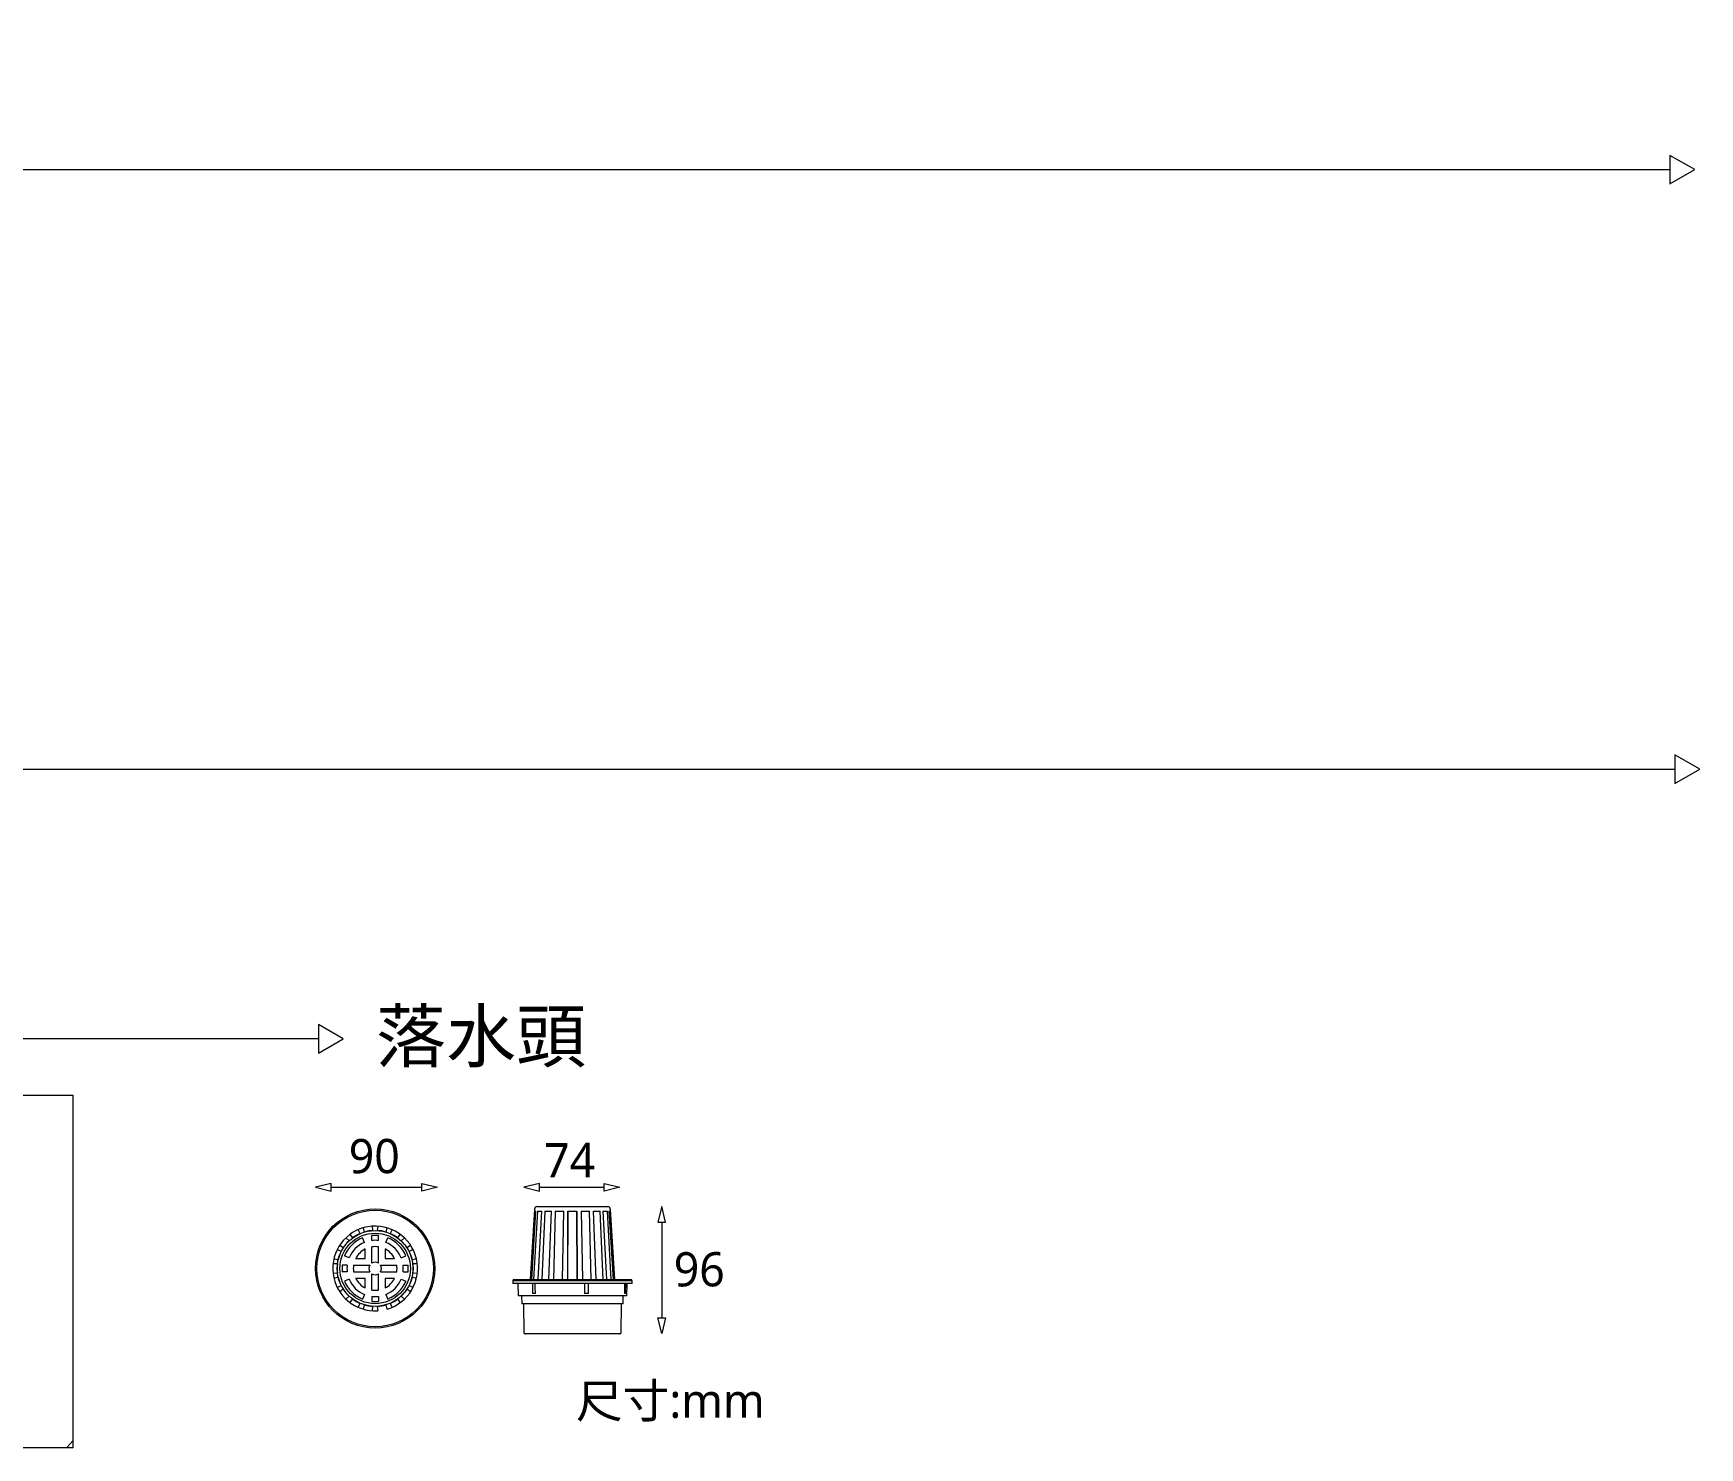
# Model space of a CAD drawing. Header units: millimetres. Extents: x 3083 to 7283, y 663 to 4579.
# Drawn here: x 5044 to 6018, y 2730 to 3557 of the extents above; entities that cross this region are included whole.
import ezdxf

# ---------------------------------------------------------------- set-up
doc = ezdxf.new("R2010")
doc.units = ezdxf.units.MM
doc.styles.add('微軟正黑體-20', font='Microsoft JhengHei.ttf', dxfattribs={"height": 20})

msp = doc.modelspace()

# ---------------------------------------------------------------- linework, layer by layer
at = {"lineweight": 5}
for p, q in [((4800.27, 3477.13, -163.19), (6000.17, 3477.13, -163.19)), ((4787.3, 3126.87, -163.19), (6003.09, 3126.87, -163.19)), ((5210.75, 2969.22, -163.19), (4957.68, 2969.22, -163.19)), ((5218.24, 2884.72, -163.19), (5209.1, 2882.46, -163.19)), ((5209.1, 2882.46, -163.19), (5218.24, 2880.2, -163.19)), ((5218.24, 2880.2, -163.19), (5218.24, 2884.72, -163.19)), ((5218.24, 2882.46, -163.19), (5271.21, 2882.46, -163.19)), ((5271.21, 2884.72, -163.19), (5280.34, 2882.46, -163.19)), ((5271.21, 2880.2, -163.19), (5271.21, 2884.72, -163.19)), ((5280.34, 2882.46, -163.19), (5271.21, 2880.2, -163.19)), ((5339.83, 2884.72, -163.19), (5330.7, 2882.46, -163.19)), ((5330.7, 2882.46, -163.19), (5339.83, 2880.2, -163.19)), ((5339.83, 2880.2, -163.19), (5339.83, 2884.72, -163.19)), ((5339.83, 2882.46, -163.19), (5377.69, 2882.46, -163.19)), ((5377.69, 2884.72, -163.19), (5386.82, 2882.46, -163.19)), ((5377.69, 2880.2, -163.19), (5377.69, 2884.72, -163.19)), ((5386.82, 2882.46, -163.19), (5377.69, 2880.2, -163.19)), ((5411.31, 2871.19, -163.19), (5409.05, 2862.06, -163.19)), ((5413.58, 2862.06, -163.19), (5411.31, 2871.19, -163.19)), ((5409.05, 2862.06, -163.19), (5413.58, 2862.06, -163.19)), ((5411.31, 2862.06, -163.19), (5411.31, 2806.26, -163.19)), ((5411.31, 2797.13, -163.19), (5409.05, 2806.26, -163.19)), ((5409.05, 2806.26, -163.19), (5413.58, 2806.26, -163.19)), ((5413.58, 2806.26, -163.19), (5411.31, 2797.13, -163.19))]:
    msp.add_line(p, q, dxfattribs=at)
at = {"color": 0, "linetype": 'Continuous', "lineweight": 5}
for p, q in [((5338.55, 2871.19, -163.19), (5379.75, 2871.19, -163.19)), ((5337, 2869.74, -163.19), (5334.39, 2828.63, -163.19)), ((5336.96, 2868.48, -163.19), (5334.43, 2828.63, -163.19)), ((5335.4, 2828.63, -163.19), (5337.86, 2868.48, -163.19)), ((5338.73, 2868.48, -163.19), (5336.45, 2828.63, -163.19)), ((5336.96, 2868.48, -163.19), (5337.86, 2868.48, -163.19)), ((5338.73, 2868.48, -163.19), (5341.34, 2868.48, -163.19)), ((5339.23, 2828.63, -163.19), (5341.34, 2868.48, -163.19)), ((5342.96, 2868.48, -163.19), (5341.2, 2828.63, -163.19)), ((5342.96, 2868.48, -163.19), (5346.96, 2868.48, -163.19)), ((5345.47, 2828.63, -163.19), (5346.96, 2868.48, -163.19)), ((5349.15, 2868.48, -163.19), (5348.12, 2828.63, -163.19)), ((5349.15, 2868.48, -163.19), (5354.05, 2868.48, -163.19)), ((5353.35, 2828.63, -163.19), (5354.05, 2868.48, -163.19)), ((5356.54, 2868.48, -163.19), (5356.37, 2828.63, -163.19)), ((5356.38, 2828.63, -163.19), (5356.56, 2868.48, -163.19)), ((5356.41, 2833.74, -163.19), (5356.56, 2868.48, -163.19)), ((5356.45, 2833.4, -163.19), (5356.61, 2868.48, -163.19)), ((5356.54, 2868.48, -163.19), (5361.76, 2868.48, -163.19)), ((5361.69, 2868.48, -163.19), (5361.72, 2860.72, -163.19)), ((5361.69, 2868.48, -163.19), (5361.87, 2828.63, -163.19)), ((5361.93, 2828.63, -163.19), (5361.76, 2868.48, -163.19)), ((5364.25, 2868.48, -163.19), (5369.15, 2868.48, -163.19)), ((5364.25, 2868.48, -163.19), (5364.95, 2828.63, -163.19)), ((5370.18, 2828.63, -163.19), (5369.15, 2868.48, -163.19)), ((5371.34, 2868.48, -163.19), (5375.33, 2868.48, -163.19)), ((5371.34, 2868.48, -163.19), (5372.83, 2828.63, -163.19)), ((5377.1, 2828.63, -163.19), (5375.33, 2868.48, -163.19)), ((5376.96, 2868.48, -163.19), (5379.57, 2868.48, -163.19)), ((5376.96, 2868.48, -163.19), (5379.07, 2828.63, -163.19)), ((5381.85, 2828.63, -163.19), (5379.57, 2868.48, -163.19)), ((5380.43, 2868.48, -163.19), (5381.34, 2868.48, -163.19)), ((5380.43, 2868.48, -163.19), (5382.9, 2828.63, -163.19)), ((5383.91, 2828.63, -163.19), (5381.3, 2869.74, -163.19)), ((5383.86, 2828.63, -163.19), (5381.34, 2868.48, -163.19)), ((5228.69, 2851.23, -163.19), (5226.87, 2853, -163.19)), ((5229.21, 2854.97, -163.19), (5230.63, 2852.86, -163.19)), ((5235.15, 2855.47, -163.19), (5234.04, 2857.75, -163.19)), ((5237.63, 2850.24, -163.19), (5236.52, 2852.92, -163.19)), ((5236.91, 2858.8, -163.19), (5237.53, 2856.33, -163.19)), ((5241.99, 2851.38, -163.19), (5241.99, 2854.3, -163.19)), ((5242.66, 2857.24, -163.19), (5242.4, 2859.76, -163.19)), ((5245.46, 2859.76, -163.19), (5245.19, 2857.24, -163.19)), ((5245.86, 2851.38, -163.19), (5245.86, 2854.3, -163.19)), ((5250.22, 2850.24, -163.19), (5251.33, 2852.92, -163.19)), ((5250.33, 2856.33, -163.19), (5250.94, 2858.8, -163.19)), ((5253.82, 2857.75, -163.19), (5252.71, 2855.47, -163.19)), ((5257.22, 2852.86, -163.19), (5258.64, 2854.97, -163.19)), ((5260.99, 2853, -163.19), (5259.16, 2851.23, -163.19)), ((5361.72, 2860.72, -163.19), (5361.87, 2828.63, -163.19)), ((5224.08, 2845.05, -163.19), (5221.76, 2846.08, -163.19)), ((5223.29, 2848.73, -163.19), (5225.34, 2847.24, -163.19)), ((5228.73, 2841.34, -163.19), (5226.05, 2842.45, -163.19)), ((5238.12, 2840.85, -163.19), (5238.12, 2846.42, -163.19)), ((5241.99, 2838.22, -163.19), (5241.99, 2847.67, -163.19)), ((5245.86, 2838.22, -163.19), (5245.86, 2847.67, -163.19)), ((5249.73, 2846.42, -163.19), (5249.73, 2840.85, -163.19)), ((5259.12, 2841.34, -163.19), (5261.8, 2842.45, -163.19)), ((5262.51, 2847.24, -163.19), (5264.57, 2848.73, -163.19)), ((5266.1, 2846.08, -163.19), (5263.78, 2845.05, -163.19)), ((5221.85, 2837.66, -163.19), (5219.32, 2837.83, -163.19)), ((5219.32, 2832.26, -163.19), (5221.85, 2832.44, -163.19)), ((5219.85, 2840.85, -163.19), (5222.29, 2840.15, -163.19)), ((5227.6, 2836.98, -163.19), (5224.68, 2836.98, -163.19)), ((5227.6, 2833.11, -163.19), (5224.68, 2833.11, -163.19)), ((5231.31, 2836.98, -163.19), (5240.76, 2836.98, -163.19)), ((5231.31, 2833.11, -163.19), (5240.76, 2833.11, -163.19)), ((5232.55, 2840.85, -163.19), (5238.12, 2840.85, -163.19)), ((5247.1, 2836.98, -163.19), (5256.55, 2836.98, -163.19)), ((5247.1, 2833.11, -163.19), (5256.55, 2833.11, -163.19)), ((5249.73, 2840.85, -163.19), (5255.3, 2840.85, -163.19)), ((5260.26, 2836.98, -163.19), (5263.18, 2836.98, -163.19)), ((5260.26, 2833.11, -163.19), (5263.18, 2833.11, -163.19)), ((5265.56, 2840.15, -163.19), (5268, 2840.85, -163.19)), ((5268.53, 2837.83, -163.19), (5266, 2837.66, -163.19)), ((5266, 2832.44, -163.19), (5268.53, 2832.26, -163.19)), ((5356.39, 2828.63, -163.19), (5356.41, 2833.74, -163.19)), ((5356.43, 2828.63, -163.19), (5356.45, 2833.4, -163.19)), ((5222.29, 2829.95, -163.19), (5219.85, 2829.25, -163.19)), ((5221.76, 2824.02, -163.19), (5224.08, 2825.05, -163.19)), ((5225.34, 2822.86, -163.19), (5223.29, 2821.37, -163.19)), ((5228.73, 2828.76, -163.19), (5226.05, 2827.65, -163.19)), ((5238.12, 2829.24, -163.19), (5232.55, 2829.24, -163.19)), ((5238.12, 2823.68, -163.19), (5238.12, 2829.24, -163.19)), ((5241.99, 2822.43, -163.19), (5241.99, 2831.88, -163.19)), ((5245.86, 2822.43, -163.19), (5245.86, 2831.88, -163.19)), ((5255.3, 2829.24, -163.19), (5249.73, 2829.24, -163.19)), ((5249.73, 2829.24, -163.19), (5249.73, 2823.68, -163.19)), ((5259.12, 2828.76, -163.19), (5261.8, 2827.65, -163.19)), ((5264.57, 2821.37, -163.19), (5262.51, 2822.86, -163.19)), ((5263.78, 2825.05, -163.19), (5266.1, 2824.02, -163.19)), ((5268, 2829.25, -163.19), (5265.56, 2829.95, -163.19)), ((5324.33, 2827.85, -163.19), (5324.33, 2826.31, -163.19)), ((5393.97, 2827.85, -163.19), (5324.33, 2827.85, -163.19)), ((5393.97, 2826.31, -163.19), (5324.33, 2826.31, -163.19)), ((5325.1, 2828.63, -163.19), (5393.2, 2828.63, -163.19)), ((5327.23, 2826.31, -163.19), (5327.42, 2818.96, -163.19)), ((5335.77, 2826.31, -163.19), (5335.83, 2823.06, -163.19)), ((5335.83, 2823.06, -163.19), (5335.88, 2820.5, -163.19)), ((5337.46, 2823.75, -163.19), (5337.41, 2826.31, -163.19)), ((5337.52, 2820.5, -163.19), (5337.46, 2823.75, -163.19)), ((5366.26, 2823.06, -163.19), (5366.24, 2820.5, -163.19)), ((5366.28, 2826.31, -163.19), (5366.26, 2823.06, -163.19)), ((5368.49, 2820.5, -163.19), (5368.51, 2823.75, -163.19)), ((5368.51, 2823.75, -163.19), (5368.53, 2826.31, -163.19)), ((5389.58, 2823.06, -163.19), (5389.51, 2820.5, -163.19)), ((5389.66, 2826.31, -163.19), (5389.58, 2823.06, -163.19)), ((5390.25, 2820.5, -163.19), (5390.4, 2826.31, -163.19)), ((5390.88, 2818.96, -163.19), (5391.07, 2826.31, -163.19)), ((5393.97, 2826.31, -163.19), (5393.97, 2827.85, -163.19)), ((5226.87, 2817.1, -163.19), (5228.69, 2818.86, -163.19)), ((5230.63, 2817.24, -163.19), (5229.21, 2815.13, -163.19)), ((5234.04, 2812.35, -163.19), (5235.15, 2814.63, -163.19)), ((5237.63, 2819.86, -163.19), (5236.52, 2817.18, -163.19)), ((5237.53, 2813.76, -163.19), (5236.91, 2811.3, -163.19)), ((5241.99, 2818.72, -163.19), (5241.99, 2815.8, -163.19)), ((5242.4, 2810.33, -163.19), (5242.66, 2812.86, -163.19)), ((5245.19, 2812.86, -163.19), (5245.46, 2810.33, -163.19)), ((5245.86, 2818.72, -163.19), (5245.86, 2815.8, -163.19)), ((5250.22, 2819.86, -163.19), (5251.33, 2817.18, -163.19)), ((5250.94, 2811.3, -163.19), (5250.33, 2813.76, -163.19)), ((5252.71, 2814.63, -163.19), (5253.82, 2812.35, -163.19)), ((5258.64, 2815.13, -163.19), (5257.22, 2817.24, -163.19)), ((5259.16, 2818.86, -163.19), (5260.99, 2817.1, -163.19)), ((5390.88, 2818.96, -163.19), (5327.42, 2818.96, -163.19)), ((5329.43, 2818.96, -163.19), (5329.59, 2814.31, -163.19)), ((5388.71, 2814.31, -163.19), (5329.59, 2814.31, -163.19)), ((5330.52, 2814.31, -163.19), (5330.7, 2797.67, -163.19)), ((5387.6, 2797.67, -163.19), (5387.78, 2814.31, -163.19)), ((5388.71, 2814.31, -163.19), (5388.86, 2818.96, -163.19)), ((5386.82, 2796.9, -163.19), (5331.48, 2796.9, -163.19))]:
    msp.add_line(p, q, dxfattribs=at)
at = {"linetype": 'Continuous', "lineweight": 5}
for q in [(5067.32, 2734.36, -163.19), (5067.1, 2730.32, -163.19)]:
    msp.add_line((5064.14, 2730.58, -163.19), q, dxfattribs=at)
at = {"lineweight": 5, "elevation": -163.19}
msp.add_lwpolyline([(4786.96, 3135.03), (4786.96, 3556.79), (4893.7, 3556.79), (4893.7, 2876.56), (4997.87, 2876.56), (4997.87, 2936.28), (5067.32, 2936.28), (5067.32, 2730.32), (3434.58, 2730.32), (3434.58, 2868.97), (3606.28, 2868.97)], dxfattribs=at)
for points in [[(6000.17, 3468.77), (6014.64, 3477.13), (6000.17, 3485.48)], [(6003.09, 3118.51), (6017.56, 3126.87), (6003.09, 3135.22)], [(5210.75, 2960.86), (5225.22, 2969.22), (5210.75, 2977.57)]]:
    msp.add_lwpolyline(points, close=True, dxfattribs=at)
at = {"color": 0, "linetype": 'Continuous', "lineweight": 5}
for radius in [34.82, 34.05, 22.15, 20.6]:
    msp.add_circle((5243.93, 2835.05, -163.19), radius, dxfattribs=at)
for centre, radius, start, end in [((5338.55, 2869.64, -163.19), 1.55, 90, 176.35881), ((5379.75, 2869.64, -163.19), 1.55, 3.64119, 90), ((5243.93, 2835.05, -163.19), 24.76, 286.45569, 273.54431), ((5243.93, 2835.05, -163.19), 19.35, 112.5, 157.5), ((5243.93, 2835.05, -163.19), 22.23, 113.26391, 126.73609), ((5243.93, 2835.05, -163.19), 22.23, 93.26391, 106.73609), ((5243.93, 2835.05, -163.19), 19.35, 84.26083, 95.73917), ((5243.93, 2835.05, -163.19), 22.23, 73.26391, 86.73609), ((5243.93, 2835.05, -163.19), 19.35, 22.5, 67.5), ((5243.93, 2835.05, -163.19), 22.23, 53.26391, 66.73609), ((5243.93, 2835.05, -163.19), 22.23, 153.26391, 166.73609), ((5243.93, 2835.05, -163.19), 22.23, 133.26391, 146.73609), ((5243.93, 2835.05, -163.19), 16.44, 112.5, 157.5), ((5243.93, 2835.05, -163.19), 12.77, 117.03569, 152.96431), ((5243.93, 2835.05, -163.19), 16.44, 83.24367, 96.75633), ((5243.93, 2835.05, -163.19), 12.77, 81.28526, 98.71474), ((5243.93, 2835.05, -163.19), 12.77, 27.03569, 62.96431), ((5243.93, 2835.05, -163.19), 16.44, 22.5, 67.5), ((5243.93, 2835.05, -163.19), 22.23, 33.26391, 46.73609), ((5243.93, 2835.05, -163.19), 22.23, 13.26391, 26.73609), ((5243.93, 2835.05, -163.19), 22.23, 173.26391, 186.73609), ((5243.93, 2835.05, -163.19), 19.35, 174.26083, 185.73917), ((5243.93, 2835.05, -163.19), 16.44, 173.24367, 186.75633), ((5243.93, 2835.05, -163.19), 12.77, 171.28526, 188.71474), ((5243.93, 2835.05, -163.19), 3.71, 148.61183, 211.38817), ((5243.93, 2835.05, -163.19), 3.71, 58.61183, 121.38817), ((5243.93, 2835.05, -163.19), 3.71, 328.61183, 31.38817), ((5243.93, 2835.05, -163.19), 12.77, 351.28526, 8.71474), ((5243.93, 2835.05, -163.19), 16.44, 353.24367, 6.75633), ((5243.93, 2835.05, -163.19), 19.35, 354.26083, 5.73917), ((5243.93, 2835.05, -163.19), 22.23, 353.26391, 6.73609), ((5243.93, 2835.05, -163.19), 22.23, 193.26391, 206.73609), ((5243.93, 2835.05, -163.19), 22.23, 213.26391, 226.73609), ((5243.93, 2835.05, -163.19), 19.35, 202.5, 247.5), ((5243.93, 2835.05, -163.19), 16.44, 202.5, 247.5), ((5243.93, 2835.05, -163.19), 12.77, 207.03569, 242.96431), ((5243.93, 2835.05, -163.19), 3.71, 238.61183, 301.38817), ((5243.93, 2835.05, -163.19), 12.77, 297.03569, 332.96431), ((5243.93, 2835.05, -163.19), 16.44, 292.5, 337.5), ((5243.93, 2835.05, -163.19), 19.35, 292.5, 337.5), ((5243.93, 2835.05, -163.19), 22.23, 313.26391, 326.73609), ((5243.93, 2835.05, -163.19), 22.23, 333.26391, 346.73609), ((5325.1, 2827.85, -163.19), 0.774, 90, 180), ((5393.2, 2827.85, -163.19), 0.774, 0, 90), ((5243.93, 2835.05, -163.19), 22.23, 233.26391, 246.73609), ((5243.93, 2835.05, -163.19), 22.23, 253.26391, 266.73609), ((5243.93, 2835.05, -163.19), 12.77, 261.28526, 278.71474), ((5243.93, 2835.05, -163.19), 16.44, 263.24367, 276.75633), ((5243.93, 2835.05, -163.19), 19.35, 264.26083, 275.73917), ((5243.93, 2835.05, -163.19), 22.23, 273.26391, 286.73609), ((5243.93, 2835.05, -163.19), 22.23, 293.26391, 306.73609), ((5331.48, 2797.68, -163.19), 0.774, 180.63659, 270), ((5386.82, 2797.68, -163.19), 0.774, 270, 359.36341)]:
    msp.add_arc(centre, radius, start, end, dxfattribs=at)
for points in [[(5336.42, 2820.5, -163.19), (5336.28, 2820.5, -163.19), (5336.16, 2820.5, -163.19), (5335.98, 2820.5, -163.19), (5335.92, 2820.5, -163.19), (5335.88, 2820.5, -163.19)], [(5337.52, 2820.5, -163.19), (5337.32, 2820.5, -163.19), (5337.12, 2820.5, -163.19), (5336.75, 2820.5, -163.19), (5336.57, 2820.5, -163.19), (5336.42, 2820.5, -163.19)], [(5367.47, 2820.5, -163.19), (5367.27, 2820.5, -163.19), (5367.06, 2820.5, -163.19), (5366.64, 2820.5, -163.19), (5366.44, 2820.5, -163.19), (5366.24, 2820.5, -163.19)], [(5368.49, 2820.5, -163.19), (5368.35, 2820.5, -163.19), (5368.2, 2820.5, -163.19), (5367.85, 2820.5, -163.19), (5367.67, 2820.5, -163.19), (5367.47, 2820.5, -163.19)], [(5390.2, 2820.5, -163.19), (5390.14, 2820.5, -163.19), (5390.04, 2820.5, -163.19), (5389.81, 2820.5, -163.19), (5389.67, 2820.5, -163.19), (5389.51, 2820.5, -163.19)]]:
    msp.add_open_spline(points, degree=3, knots=[0, 0, 0, 0, 0.5, 0.5, 1, 1, 1, 1], dxfattribs=at)

# ---------------------------------------------------------------- texts
at = {"lineweight": 5, "style": '微軟正黑體-20'}
for s, height, p in [('落水頭', 30, (5244.37, 2955.8, -163.19)), ('90', 20, (5228.53, 2890.71, -163.19)), ('74', 20, (5342.61, 2888.35, -163.19)), ('96', 20, (5418.34, 2824.57, -163.19))]:
    msp.add_text(s, height=height, dxfattribs=at).set_placement(p)
at = {"lineweight": 5, "insert": (5416.33, 2756.65, -163.19), "char_height": 20, "width": 106.1393, "attachment_point": 5, "style": '微軟正黑體-20'}
msp.add_mtext('尺寸:mm', dxfattribs=at)

doc.saveas('drawing.dxf')
